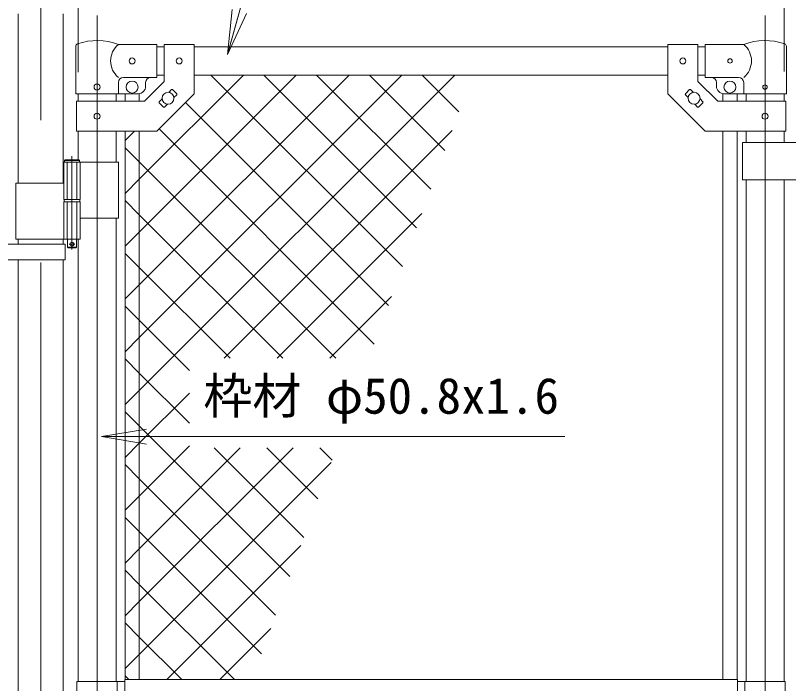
# Model space of a CAD drawing. Units: millimetres, scale not verified. Extents: x -6299 to 6301, y -4455 to 4455.
# Drawn here: x 1019 to 2054, y -159 to 736 of the extents above; entities that cross this region are included whole.
import ezdxf
from ezdxf.enums import TextEntityAlignment as Align

# ---------------------------------------------------------------- set-up
doc = ezdxf.new("R2010")
doc.units = ezdxf.units.MM
doc.header["$LTSCALE"] = 30
doc.linetypes.add('DASHED', pattern=[7.5, 6, -1.5])
doc.linetypes.add('USER1', pattern=[50.8, 31.75, -6.35, 6.35, -6.35])
for name, color, linetype, lineweight in [('0-0_D-STR-TXT', 7, 'Continuous', 9), ('0-3_D-BMK', 2, 'USER1', 13), ('0-4_D-STR1', 1, 'Continuous', 18), ('0-5_D-STR3', 3, 'Continuous', 13), ('0-9_D-STR-DIM', 7, 'Continuous', 9), ('0-A_0', 7, 'Continuous', 9), ('0-B_D-STR2', 7, 'Continuous', 9)]:
    doc.layers.add(name, color=color, linetype=linetype, lineweight=lineweight)
doc.styles.add('ＭＳ ゴシック', font='')
doc.styles.get('ＭＳ ゴシック').set_extended_font_data('MS Gothic')

# ---------------------------------------------------------------- blocks, each defined once
blk = doc.blocks.new('_Open')
at = {"layer": '0-A_0'}
blk.add_line((-30, 5), (0, 0), dxfattribs=at)
blk.add_lwpolyline([(-30, -5), (0, 0), (-30, 0)], dxfattribs=at)

msp = doc.modelspace()

# ---------------------------------------------------------------- linework, layer by layer
at = {"layer": '0-0_D-STR-TXT'}
for points in [[(1894.51, 880.93), (1358.31, 880.93), (1303.59, 685.33)], [(1754.57, 171.81), (1333.74, 171.81), (1136.59, 171.81)]]:
    msp.add_lwpolyline(points, dxfattribs=at)
at = {"layer": '0-3_D-BMK'}
for p, q in [((1053.18, 1929.08), (1053.18, -1466.74)), ((1128.58, 735.57), (1128.58, -1102.82)), ((2022.78, 735.57), (2022.78, -1102.82)), ((1095.03, 547.26), (1095.03, 422.37)), ((1098.65, 429.34), (1091.4, 429.34))]:
    msp.add_line(p, q, dxfattribs=at)
at = {"layer": '0-4_D-STR1'}
for p, q in [((1022.93, 737.94), (1022.93, 511.34)), ((1083.43, 737.94), (1083.43, 511.34)), ((1208.58, 693.84), (1218.58, 693.84)), ((1258.58, 693.84), (1892.78, 693.84)), ((1932.78, 693.84), (1942.78, 693.84)), ((1208.58, 655.84), (1218.58, 655.84)), ((1258.58, 655.84), (1892.78, 655.84)), ((1932.78, 655.84), (1942.78, 655.84)), ((1103.18, 630.84), (1103.18, 620.79)), ((1153.98, 630.84), (1153.98, 620.79)), ((1997.38, 630.84), (1997.38, 620.79)), ((2048.18, 630.84), (2048.18, 620.79)), ((1103.18, 580.79), (1103.18, 542.34)), ((1153.98, 580.79), (1153.98, 539.34)), ((1997.38, 580.79), (1997.38, 565.79)), ((2048.18, 580.79), (2048.18, 565.79)), ((1997.38, 515.79), (1997.38, -156.16)), ((2048.18, 515.79), (2048.18, -156.16)), ((1153.98, 464.34), (1153.98, -156.16)), ((1022.93, 436.34), (1022.93, 429.34)), ((1083.43, 436.34), (1083.43, 429.34)), ((1103.18, 436.34), (1103.18, -156.16)), ((1022.93, 408.34), (1022.93, -307.66)), ((1083.43, 408.34), (1083.43, -307.66))]:
    msp.add_line(p, q, dxfattribs=at)
at = {"layer": '0-5_D-STR3'}
for p, q in [((1100.03, 630.84), (1100.03, 694.53)), ((1208.58, 696.84), (1157.13, 696.84)), ((1208.58, 696.84), (1208.58, 652.84)), ((1218.58, 697.04), (1218.58, 647.36)), ((1218.58, 697.04), (1258.58, 697.04)), ((1258.58, 697.04), (1258.58, 630.79)), ((1892.78, 697.04), (1892.78, 630.79)), ((1932.78, 697.04), (1892.78, 697.04)), ((1932.78, 697.04), (1932.78, 647.36)), ((1942.78, 696.84), (1994.23, 696.84)), ((1942.78, 696.84), (1942.78, 652.84)), ((2051.33, 630.84), (2051.33, 694.53)), ((1208.58, 652.84), (1164.13, 652.84)), ((1942.78, 652.84), (1987.23, 652.84)), ((1157.13, 630.84), (1157.13, 645.84)), ((1192.02, 620.79), (1218.58, 647.36)), ((1193.58, 645.84), (1193.58, 640.84)), ((1959.35, 620.79), (1932.78, 647.36)), ((1957.78, 645.84), (1957.78, 640.84)), ((1994.23, 630.84), (1994.23, 645.84)), ((1224.47, 632.74), (1228.18, 636.46)), ((1229.6, 636.46), (1235.25, 630.8)), ((1921.77, 636.46), (1916.12, 630.8)), ((1926.9, 632.74), (1923.19, 636.46)), ((1100.03, 630.84), (1157.13, 630.84)), ((1157.13, 630.84), (1183.58, 630.84)), ((1166.08, 630.84), (1166.08, 620.79)), ((1185.08, 630.84), (1185.08, 620.79)), ((1211.92, 620.19), (1215.63, 623.91)), ((1231.54, 625.67), (1235.25, 629.38)), ((1919.83, 625.67), (1916.12, 629.38)), ((1939.45, 620.19), (1935.74, 623.91)), ((1966.28, 630.84), (1966.28, 620.79)), ((1994.23, 630.84), (1967.78, 630.84)), ((1985.28, 630.84), (1985.28, 620.79)), ((2051.33, 630.84), (1994.23, 630.84)), ((1100.88, 620.79), (1192.02, 620.79)), ((1100.88, 620.79), (1100.88, 580.79)), ((1211.92, 618.78), (1217.57, 613.12)), ((1218.99, 613.12), (1222.7, 616.84)), ((1932.38, 613.12), (1928.67, 616.84)), ((1939.45, 618.78), (1933.8, 613.12)), ((2050.48, 620.79), (1959.35, 620.79)), ((2050.48, 620.79), (2050.48, 580.79)), ((1166.08, 580.79), (1166.08, -153.66)), ((1185.08, 580.79), (1185.08, -153.66)), ((1966.28, 580.79), (1966.28, -153.66)), ((1985.28, 580.79), (1985.28, -153.66)), ((2112.58, 565.79), (1992.58, 565.79)), ((1992.58, 565.79), (1992.58, 515.79)), ((1084.23, 539.34), (1084.23, 489.34)), ((1157.13, 539.34), (1084.23, 539.34)), ((1085.03, 541.34), (1086.03, 542.34)), ((1085.03, 541.34), (1085.03, 539.34)), ((1085.03, 541.34), (1105.03, 541.34)), ((1104.03, 542.34), (1086.03, 542.34)), ((1105.83, 539.34), (1105.83, 489.34)), ((1157.13, 539.34), (1157.13, 464.34)), ((1084.23, 511.34), (1019.88, 511.34)), ((1019.88, 511.34), (1019.88, 436.34)), ((2112.58, 515.79), (1992.58, 515.79)), ((1105.83, 489.34), (1084.23, 489.34)), ((1084.53, 489.34), (1084.53, 486.34)), ((1105.53, 489.34), (1105.53, 486.34)), ((1105.83, 486.34), (1084.23, 486.34)), ((1084.23, 486.34), (1084.23, 436.34)), ((1105.53, 486.34), (1084.53, 486.34)), ((1105.83, 486.34), (1105.83, 436.34)), ((1157.13, 464.34), (1105.94, 464.34)), ((1105.83, 436.34), (1019.88, 436.34)), ((1101.03, 436.34), (1101.03, 425.34)), ((1085.98, 429.34), (971.18, 429.34)), ((1085.98, 429.34), (1085.98, 408.34)), ((1090.03, 424.34), (1089.03, 425.34)), ((1100.03, 424.34), (1090.03, 424.34)), ((1100.03, 424.34), (1101.03, 425.34)), ((1085.98, 408.34), (971.18, 408.34)), ((1985.68, -153.66), (1165.68, -153.66)), ((1165.68, -208.66), (1165.68, -153.66)), ((1985.68, -174.66), (1985.68, -153.66)), ((1101.58, -156.16), (1101.58, -206.16)), ((1101.58, -156.16), (1165.68, -156.16)), ((1155.58, -156.16), (1155.58, -206.16)), ((2049.78, -156.16), (1985.68, -156.16)), ((1995.78, -156.16), (1995.78, -174.66)), ((2049.78, -156.16), (2049.78, -174.66))]:
    msp.add_line(p, q, dxfattribs=at)
at = {"layer": '0-5_D-STR3', "linetype": 'DASHED'}
for p, q in [((1088.73, 539.34), (1088.73, 489.34)), ((1101.33, 539.34), (1101.33, 489.34)), ((1088.73, 486.34), (1088.73, 436.34)), ((1101.33, 486.34), (1101.33, 436.34))]:
    msp.add_line(p, q, dxfattribs=at)
at = {"layer": '0-5_D-STR3'}
for points in [[(1100.88, 580.79), (1208.58, 580.79), (1258.58, 630.79)], [(2050.48, 580.79), (1942.78, 580.79), (1892.78, 630.79)], [(1104.03, 542.34), (1105.03, 541.34), (1105.03, 539.34)], [(1089.03, 436.34), (1089.03, 425.34), (1101.03, 425.34)]]:
    msp.add_lwpolyline(points, dxfattribs=at)
for centre, radius in [((1175.58, 674.84), 4), ((1238.58, 674.79), 4), ((1912.78, 674.79), 4), ((1975.78, 674.84), 3), ((1128.58, 639.84), 4), ((1175.58, 639.84), 8), ((1975.78, 639.84), 8), ((2022.78, 639.84), 3), ((1223.58, 624.79), 8), ((1927.78, 624.79), 8), ((1128.58, 600.79), 4), ((2022.78, 600.79), 4), ((1095.03, 429.34), 2.5)]:
    msp.add_circle(centre, radius, dxfattribs=at)
for centre, radius, start, end in [((1103.33, 694.53), 3.3, 109.22051, 180), ((1128.58, 622.11), 80, 69.0916, 109.22051), ((1175.33, 674.84), 28.55, 129.59418, 230.40582), ((2022.78, 622.11), 80, 70.77949, 110.9084), ((1976.04, 674.84), 28.55, 309.59418, 50.40582), ((2048.03, 694.53), 3.3, 0, 70.77949), ((1164.13, 645.84), 7, 90, 180), ((1200.58, 645.84), 7, 90, 180), ((1950.78, 645.84), 7, 0, 90), ((1987.23, 645.84), 7, 0, 90), ((1183.58, 640.84), 10, 270, 0), ((1228.89, 635.75), 1, 45, 135), ((1922.48, 635.75), 1, 45, 135), ((1967.78, 640.84), 10, 180, 270), ((1234.54, 630.09), 1, 315, 45), ((1916.82, 630.09), 1, 135, 225), ((1212.62, 619.49), 1, 135, 225), ((1218.28, 613.83), 1, 225, 315), ((1933.09, 613.83), 1, 225, 315), ((1938.74, 619.49), 1, 315, 45)]:
    msp.add_arc(centre, radius, start, end, dxfattribs=at)
at = {"layer": '0-9_D-STR-DIM'}
for p, q in [((1103.18, 660), (1103.18, 2173.84)), ((2048.18, 660.84), (2048.18, 2173.84)), ((2048.18, 660.84), (2048.18, 2173.84))]:
    msp.add_line(p, q, dxfattribs=at)
at = {"layer": '0-B_D-STR2'}
for p, q in [((1185.08, 516.46), (1324.46, 655.84)), ((1185.08, 445.75), (1395.17, 655.84)), ((1185.08, 375.04), (1465.88, 655.84)), ((1185.08, 304.33), (1536.59, 655.84)), ((1185.08, 233.62), (1607.3, 655.84)), ((1537.47, 399.35), (1280.98, 655.84)), ((1556.34, 451.19), (1351.69, 655.84)), ((1575.21, 503.03), (1422.4, 655.84)), ((1594.08, 554.87), (1493.11, 655.84)), ((1612.95, 606.71), (1563.82, 655.84)), ((1518.6, 347.5), (1246.95, 619.15)), ((1166.08, 568.18), (1178.7, 580.79)), ((1499.73, 295.66), (1211.6, 583.8)), ((1298.76, 276.59), (1603.82, 581.65)), ((1185.08, 539.6), (1166.08, 558.6)), ((1448.09, 276.59), (1185.08, 539.6)), ((1166.08, 497.46), (1185.08, 516.46)), ((1185.08, 468.89), (1166.08, 487.89)), ((1377.38, 276.59), (1185.08, 468.89)), ((1369.48, 276.59), (1563.36, 470.48)), ((1166.08, 426.75), (1185.08, 445.75)), ((1166.08, 356.04), (1185.08, 375.04)), ((1440.19, 276.59), (1522.9, 359.3)), ((1185.08, 327.47), (1166.08, 346.47)), ((1252.29, 260.27), (1185.08, 327.47)), ((1166.08, 285.33), (1185.08, 304.33)), ((1185.08, 256.76), (1166.08, 275.76)), ((1252.29, 189.56), (1185.08, 256.76)), ((1166.08, 214.62), (1185.08, 233.62)), ((1185.08, 162.91), (1252.29, 230.11)), ((1185.08, 186.05), (1166.08, 205.05)), ((1386.52, -15.39), (1185.08, 186.05)), ((1166.08, 143.91), (1185.08, 162.91)), ((1185.08, 92.2), (1252.29, 159.4)), ((1405.39, 36.45), (1285.25, 156.59)), ((1424.26, 88.29), (1355.96, 156.59)), ((1443.13, 140.14), (1426.67, 156.59)), ((1185.08, 115.34), (1166.08, 134.34)), ((1367.65, -67.23), (1185.08, 115.34)), ((1166.08, 73.2), (1185.08, 92.2)), ((1185.08, 44.62), (1166.08, 63.62)), ((1348.78, -119.07), (1185.08, 44.62)), ((1222.07, -153.66), (1401.5, 25.78)), ((1292.78, -153.66), (1361.04, -85.4)), ((1171.24, -153.66), (1166.08, -148.51))]:
    msp.add_line(p, q, dxfattribs=at)
for points in [[(1306.67, 276.59), (1185.08, 398.18), (1166.08, 417.18)], [(1166.08, 2.49), (1185.08, 21.49), (1320.19, 156.59)], [(1166.08, -68.22), (1185.08, -49.22), (1390.9, 156.59)], [(1166.08, -138.93), (1185.08, -119.93), (1441.97, 136.95)], [(1312.66, -153.66), (1185.08, -26.09), (1166.08, -7.09)], [(1241.95, -153.66), (1185.08, -96.8), (1166.08, -77.8)]]:
    msp.add_lwpolyline(points, dxfattribs=at)

# ---------------------------------------------------------------- block references
at = {"layer": '0-0_D-STR-TXT', "xscale": 2, "yscale": 2}
for p, rotation in [((1303.05, 683.4), 254.37026), ((1134.59, 171.81), 180)]:
    msp.add_blockref('_Open', p, dxfattribs=dict(at, rotation=rotation))

# ---------------------------------------------------------------- texts
at = {"layer": '0-0_D-STR-TXT', "style": 'ＭＳ ゴシック'}
msp.add_text('枠材 φ50.8x1.6', height=48.17, dxfattribs=at).set_placement((1270.81, 187.95), align=Align.BOTTOM_LEFT)

doc.saveas('drawing.dxf')
